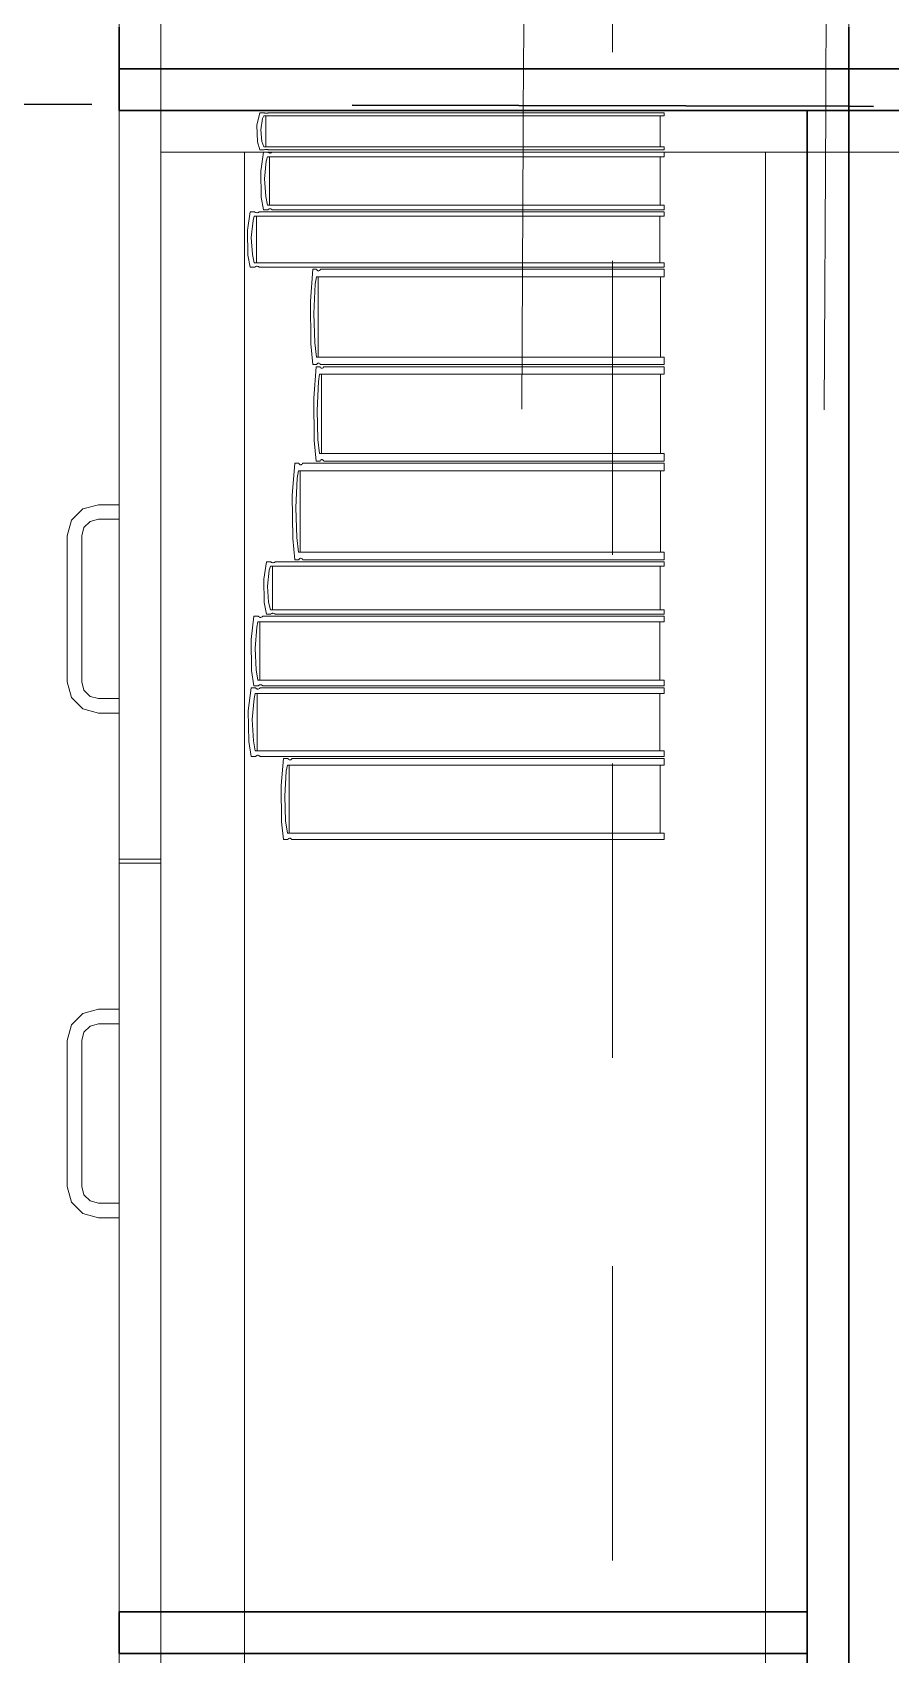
# Model space of a CAD drawing. Header units: inches. Extents: x -19 to 5698, y -728 to 92.
# Drawn here: x 314.292 to 314.704, y 11.513 to 12.291 of the extents above; entities that cross this region are included whole.
import ezdxf

# ---------------------------------------------------------------- set-up
doc = ezdxf.new("R2010")
doc.units = ezdxf.units.IN
doc.header["$MEASUREMENT"] = 0
doc.set_wipeout_variables(frame=1)
for name, pattern in [('HIDDEN', [0.375, 0.25, -0.125]), ('Hidden Line', [0.195611, 0.141111, -0.0545]), ('RAYITAS', [0.375, 0.25, -0.125]), ('Wipeout_Contour', [1, 0, -1])]:
    doc.linetypes.add(name, pattern=pattern)
for name, color, linetype, lineweight in [('00 conduct tomacorr', 120, 'HIDDEN', 30), ('T-TECHO-E', 150, 'Continuous', 20), ('TOMACORRIENTE', 22, 'RAYITAS', 9)]:
    doc.layers.add(name, color=color, linetype=linetype, lineweight=lineweight)
doc.layers.add('08 _ STR _ EXT _ 09 Vigas', color=251, linetype='Continuous')
doc.layers.add('Interior - Mobiliario', color=7, linetype='Continuous')

# ---------------------------------------------------------------- blocks, each defined once
blk = doc.blocks.new('a')
at = {"layer": 'TOMACORRIENTE', "ltscale": 0.05}
h = blk.add_hatch(color=4, dxfattribs=at)
edge = h.paths.add_edge_path()
edge.add_arc((0, 0.0752), 0.02106, 0, 360)
at = {"layer": 'TOMACORRIENTE', "color": 4}
for p, q in [((-0.14553, 0.09625), (-0.0515, 0.09625)), ((-0.09851, 0.09625), (-0.09851, -0.09657)), ((0, 0.09625), (0, -0.09625)), ((0.06232, -0.09625), (0.06232, 0.09625))]:
    blk.add_line(p, q, dxfattribs=at)
blk.add_circle((0, 0.0752), 0.02106, dxfattribs=at)
blk = doc.blocks.new('CABLE 3FACE')
at = {"layer": 'T-TECHO-E', "rotation": 59.94170052614085}
blk.add_blockref('a', (0, 0), dxfattribs=at)

msp = doc.modelspace()

# ---------------------------------------------------------------- linework, layer by layer
at = {"layer": 'Interior - Mobiliario', "color": 175, "linetype": 'Continuous', "lineweight": 13}
for p, q in [((314.35352, 10.79311), (314.35352, 12.25311)), ((314.35352, 12.25311), (314.66352, 12.25311)), ((314.39981, 12.23816), (314.39956, 12.24615)), ((314.66352, 12.25311), (314.66352, 10.79311)), ((314.40087, 12.23424), (314.39981, 12.23816)), ((314.40142, 12.24384), (314.40192, 12.23834)), ((314.40192, 12.23834), (314.40281, 12.23567)), ((314.35352, 12.23311), (314.39352, 12.23311)), ((314.39352, 12.23311), (314.64352, 12.23311)), ((314.40298, 12.23424), (314.40087, 12.23424)), ((314.40142, 12.22401), (314.40271, 12.23324)), ((314.40271, 12.23324), (314.4048, 12.23324)), ((314.40281, 12.23567), (314.59487, 12.23567)), ((314.40308, 12.23431), (314.40298, 12.23424)), ((314.40333, 12.23442), (314.40308, 12.23431)), ((314.4036, 12.23449), (314.40333, 12.23442)), ((314.40388, 12.23453), (314.4036, 12.23449)), ((314.40416, 12.23454), (314.40388, 12.23453)), ((314.40463, 12.23102), (314.40406, 12.22893)), ((314.40444, 12.2345), (314.40416, 12.23454)), ((314.40471, 12.23444), (314.40444, 12.2345)), ((314.59487, 12.23102), (314.40463, 12.23102)), ((314.40497, 12.23433), (314.40471, 12.23444)), ((314.4048, 12.23324), (314.40496, 12.23309)), ((314.40496, 12.23309), (314.4052, 12.23293)), ((314.40512, 12.23424), (314.40497, 12.23433)), ((314.59487, 12.23424), (314.40512, 12.23424)), ((314.4052, 12.23293), (314.40547, 12.23283)), ((314.40547, 12.23283), (314.40575, 12.23278)), ((314.40559, 12.20778), (314.40559, 12.23102)), ((314.40575, 12.23278), (314.40603, 12.23278)), ((314.40603, 12.23278), (314.40631, 12.23284)), ((314.40631, 12.23284), (314.40658, 12.23296)), ((314.40658, 12.23296), (314.40682, 12.23313)), ((314.40682, 12.23313), (314.40693, 12.23324)), ((314.40693, 12.23324), (314.59487, 12.23324)), ((314.59294, 12.23102), (314.59294, 12.20778)), ((314.59487, 12.23567), (314.59487, 12.23424)), ((314.59487, 12.23324), (314.59487, 12.23102)), ((314.40166, 12.21164), (314.40142, 12.22401)), ((314.40406, 12.22893), (314.40326, 12.22044)), ((314.40326, 12.22044), (314.40375, 12.21193)), ((314.40271, 12.20557), (314.40166, 12.21164)), ((314.40375, 12.21193), (314.40463, 12.20778)), ((314.40463, 12.20778), (314.59487, 12.20778)), ((314.59487, 12.20778), (314.59487, 12.20557)), ((314.39496, 12.19571), (314.39629, 12.20457)), ((314.39629, 12.20457), (314.39845, 12.20457)), ((314.39769, 12.20043), (314.39686, 12.19228)), ((314.39828, 12.20244), (314.39769, 12.20043)), ((314.59487, 12.20244), (314.39828, 12.20244)), ((314.39845, 12.20457), (314.39861, 12.20443)), ((314.39861, 12.20443), (314.39887, 12.20427)), ((314.39887, 12.20427), (314.39915, 12.20417)), ((314.39915, 12.20417), (314.39944, 12.20412)), ((314.39927, 12.18012), (314.39927, 12.20244)), ((314.39944, 12.20412), (314.39973, 12.20413)), ((314.39973, 12.20413), (314.40002, 12.20419)), ((314.40002, 12.20419), (314.40029, 12.2043)), ((314.40029, 12.2043), (314.40054, 12.20447)), ((314.40054, 12.20447), (314.40065, 12.20457)), ((314.40065, 12.20457), (314.59487, 12.20457)), ((314.4048, 12.20557), (314.40271, 12.20557)), ((314.4049, 12.20568), (314.4048, 12.20557)), ((314.40515, 12.20584), (314.4049, 12.20568)), ((314.40541, 12.20596), (314.40515, 12.20584)), ((314.40569, 12.20602), (314.40541, 12.20596)), ((314.40597, 12.20603), (314.40569, 12.20602)), ((314.40625, 12.20598), (314.40597, 12.20603)), ((314.40652, 12.20588), (314.40625, 12.20598)), ((314.40677, 12.20572), (314.40652, 12.20588)), ((314.40693, 12.20557), (314.40677, 12.20572)), ((314.59487, 12.20557), (314.40693, 12.20557)), ((314.59288, 12.20244), (314.59288, 12.18012)), ((314.59487, 12.20457), (314.59487, 12.20244)), ((314.3952, 12.18383), (314.39496, 12.19571)), ((314.39686, 12.19228), (314.39736, 12.1841)), ((314.39629, 12.178), (314.3952, 12.18383)), ((314.39736, 12.1841), (314.39828, 12.18012)), ((314.39845, 12.178), (314.39629, 12.178)), ((314.39828, 12.18012), (314.59487, 12.18012)), ((314.39856, 12.1781), (314.39845, 12.178)), ((314.39881, 12.17826), (314.39856, 12.1781)), ((314.39908, 12.17838), (314.39881, 12.17826)), ((314.39937, 12.17844), (314.39908, 12.17838)), ((314.39966, 12.17844), (314.39937, 12.17844)), ((314.39995, 12.17839), (314.39966, 12.17844)), ((314.40023, 12.17829), (314.39995, 12.17839)), ((314.40049, 12.17814), (314.40023, 12.17829)), ((314.40065, 12.178), (314.40049, 12.17814)), ((314.59487, 12.178), (314.40065, 12.178)), ((314.42524, 12.16175), (314.42638, 12.177)), ((314.42638, 12.177), (314.42821, 12.177)), ((314.42821, 12.177), (314.42835, 12.17675)), ((314.42835, 12.17675), (314.42856, 12.17649)), ((314.42856, 12.17649), (314.4288, 12.17632)), ((314.4288, 12.17632), (314.42904, 12.17623)), ((314.42904, 12.17623), (314.42929, 12.17624)), ((314.42929, 12.17624), (314.42954, 12.17635)), ((314.42954, 12.17635), (314.42977, 12.17654)), ((314.42977, 12.17654), (314.42998, 12.17682)), ((314.42998, 12.17682), (314.43007, 12.177)), ((314.43007, 12.177), (314.59487, 12.177)), ((314.59487, 12.18012), (314.59487, 12.178)), ((314.59487, 12.177), (314.59487, 12.17334)), ((314.42756, 12.16987), (314.42686, 12.15585)), ((314.42806, 12.17334), (314.42756, 12.16987)), ((314.59487, 12.17334), (314.42806, 12.17334)), ((314.4289, 12.13493), (314.4289, 12.17334)), ((314.59318, 12.17334), (314.59318, 12.13493)), ((314.42545, 12.1413), (314.42524, 12.16175)), ((314.42686, 12.15585), (314.42729, 12.14178)), ((314.42638, 12.13127), (314.42545, 12.1413)), ((314.42729, 12.14178), (314.42806, 12.13493)), ((314.42821, 12.13127), (314.42638, 12.13127)), ((314.42682, 12.11517), (314.42794, 12.13027)), ((314.42794, 12.13027), (314.42976, 12.13027)), ((314.42806, 12.13493), (314.59487, 12.13493)), ((314.4283, 12.13145), (314.42821, 12.13127)), ((314.42851, 12.13173), (314.4283, 12.13145)), ((314.42875, 12.13192), (314.42851, 12.13173)), ((314.42899, 12.13202), (314.42875, 12.13192)), ((314.42924, 12.13204), (314.42899, 12.13202)), ((314.42948, 12.13195), (314.42924, 12.13204)), ((314.42972, 12.13178), (314.42948, 12.13195)), ((314.42993, 12.13152), (314.42972, 12.13178)), ((314.42976, 12.13027), (314.4299, 12.13003)), ((314.4299, 12.13003), (314.43011, 12.12977)), ((314.43007, 12.13127), (314.42993, 12.13152)), ((314.59487, 12.13127), (314.43007, 12.13127)), ((314.43011, 12.12977), (314.43034, 12.1296)), ((314.43034, 12.1296), (314.43059, 12.12951)), ((314.43059, 12.12951), (314.43083, 12.12952)), ((314.43083, 12.12952), (314.43107, 12.12963)), ((314.43107, 12.12963), (314.4313, 12.12982)), ((314.4313, 12.12982), (314.43151, 12.1301)), ((314.43151, 12.1301), (314.43161, 12.13027)), ((314.43161, 12.13027), (314.59487, 12.13027)), ((314.59487, 12.13493), (314.59487, 12.13127)), ((314.59487, 12.13027), (314.59487, 12.12665)), ((314.42912, 12.12321), (314.42842, 12.10933)), ((314.42961, 12.12665), (314.42912, 12.12321)), ((314.59487, 12.12665), (314.42961, 12.12665)), ((314.43045, 12.08861), (314.43045, 12.12665)), ((314.5932, 12.12665), (314.5932, 12.08861)), ((314.42703, 12.09492), (314.42682, 12.11517)), ((314.42842, 12.10933), (314.42885, 12.09539)), ((314.42794, 12.08499), (314.42703, 12.09492)), ((314.42885, 12.09539), (314.42961, 12.08861)), ((314.41648, 12.06854), (314.41767, 12.08399)), ((314.41767, 12.08399), (314.4196, 12.08399)), ((314.4196, 12.08399), (314.41974, 12.08374)), ((314.41974, 12.08374), (314.41997, 12.08347)), ((314.41997, 12.08347), (314.42022, 12.0833)), ((314.42022, 12.0833), (314.42048, 12.08321)), ((314.42048, 12.08321), (314.42074, 12.08322)), ((314.42074, 12.08322), (314.421, 12.08333)), ((314.421, 12.08333), (314.42124, 12.08353)), ((314.42124, 12.08353), (314.42146, 12.08381)), ((314.42146, 12.08381), (314.42156, 12.08399)), ((314.42156, 12.08399), (314.59487, 12.08399)), ((314.42976, 12.08499), (314.42794, 12.08499)), ((314.42961, 12.08861), (314.59487, 12.08861)), ((314.42985, 12.08516), (314.42976, 12.08499)), ((314.43006, 12.08544), (314.42985, 12.08516)), ((314.43029, 12.08563), (314.43006, 12.08544)), ((314.43053, 12.08573), (314.43029, 12.08563)), ((314.43078, 12.08574), (314.43053, 12.08573)), ((314.43102, 12.08566), (314.43078, 12.08574)), ((314.43126, 12.08549), (314.43102, 12.08566)), ((314.43147, 12.08523), (314.43126, 12.08549)), ((314.43161, 12.08499), (314.43147, 12.08523)), ((314.59487, 12.08499), (314.43161, 12.08499)), ((314.59487, 12.08861), (314.59487, 12.08499)), ((314.59487, 12.08399), (314.59487, 12.08028)), ((314.41892, 12.07677), (314.41818, 12.06257)), ((314.41944, 12.08028), (314.41892, 12.07677)), ((314.59487, 12.08028), (314.41944, 12.08028)), ((314.42033, 12.04138), (314.42033, 12.08028)), ((314.59309, 12.08028), (314.59309, 12.04138)), ((314.4167, 12.04783), (314.41648, 12.06854)), ((314.31053, 12.05661), (314.31602, 12.0621)), ((314.31602, 12.0621), (314.32352, 12.06411)), ((314.32352, 12.06411), (314.33352, 12.06411)), ((314.33352, 12.06411), (314.33352, 12.05711)), ((314.41818, 12.06257), (314.41863, 12.04832)), ((314.30852, 12.04911), (314.31053, 12.05661)), ((314.31659, 12.05311), (314.31552, 12.04911)), ((314.31952, 12.05603), (314.31659, 12.05311)), ((314.32352, 12.05711), (314.31952, 12.05603)), ((314.33352, 12.05711), (314.32352, 12.05711)), ((314.30852, 11.97911), (314.30852, 12.04911)), ((314.31552, 12.04911), (314.31552, 11.97911)), ((314.41767, 12.03768), (314.4167, 12.04783)), ((314.41863, 12.04832), (314.41944, 12.04138)), ((314.40283, 12.02832), (314.40411, 12.03668)), ((314.40411, 12.03668), (314.40618, 12.03668)), ((314.40618, 12.03668), (314.40634, 12.03654)), ((314.40634, 12.03654), (314.40658, 12.0364)), ((314.40658, 12.0364), (314.40685, 12.03631)), ((314.40685, 12.03631), (314.40713, 12.03626)), ((314.40713, 12.03626), (314.40741, 12.03627)), ((314.40741, 12.03627), (314.40769, 12.03632)), ((314.40769, 12.03632), (314.40795, 12.03643)), ((314.40795, 12.03643), (314.40819, 12.03658)), ((314.40819, 12.03658), (314.40829, 12.03668)), ((314.40829, 12.03668), (314.59487, 12.03668)), ((314.4196, 12.03768), (314.41767, 12.03768)), ((314.41944, 12.04138), (314.59487, 12.04138)), ((314.4197, 12.03786), (314.4196, 12.03768)), ((314.41992, 12.03814), (314.4197, 12.03786)), ((314.42016, 12.03834), (314.41992, 12.03814)), ((314.42042, 12.03844), (314.42016, 12.03834)), ((314.42068, 12.03845), (314.42042, 12.03844)), ((314.42094, 12.03837), (314.42068, 12.03845)), ((314.42119, 12.03819), (314.42094, 12.03837)), ((314.42142, 12.03793), (314.42119, 12.03819)), ((314.42156, 12.03768), (314.42142, 12.03793)), ((314.59487, 12.03768), (314.42156, 12.03768)), ((314.59487, 12.04138), (314.59487, 12.03768)), ((314.59487, 12.03668), (314.59487, 12.03467)), ((314.40306, 12.01712), (314.40283, 12.02832)), ((314.40545, 12.03277), (314.40465, 12.02509)), ((314.40602, 12.03467), (314.40545, 12.03277)), ((314.59487, 12.03467), (314.40602, 12.03467)), ((314.40697, 12.01362), (314.40697, 12.03467)), ((314.59296, 12.03467), (314.59296, 12.01362)), ((314.40465, 12.02509), (314.40514, 12.01738)), ((314.40411, 12.01162), (314.40306, 12.01712)), ((314.40514, 12.01738), (314.40602, 12.01362)), ((314.40602, 12.01362), (314.59487, 12.01362)), ((314.59487, 12.01362), (314.59487, 12.01162)), ((314.39674, 11.99948), (314.39806, 12.01062)), ((314.39806, 12.01062), (314.4002, 12.01062)), ((314.39945, 12.00541), (314.39863, 11.99518)), ((314.40003, 12.00795), (314.39945, 12.00541)), ((314.59487, 12.00795), (314.40003, 12.00795)), ((314.4002, 12.01062), (314.40037, 12.01044)), ((314.40037, 12.01044), (314.40062, 12.01025)), ((314.40062, 12.01025), (314.40089, 12.01012)), ((314.40089, 12.01012), (314.40118, 12.01006)), ((314.40102, 11.9799), (314.40102, 12.00795)), ((314.40118, 12.01006), (314.40147, 12.01007)), ((314.40147, 12.01007), (314.40176, 12.01014)), ((314.40176, 12.01014), (314.40203, 12.01029)), ((314.40203, 12.01029), (314.40227, 12.01049)), ((314.40227, 12.01049), (314.40238, 12.01062)), ((314.40238, 12.01062), (314.59487, 12.01062)), ((314.40618, 12.01162), (314.40411, 12.01162)), ((314.40629, 12.01172), (314.40618, 12.01162)), ((314.40653, 12.01187), (314.40629, 12.01172)), ((314.40679, 12.01197), (314.40653, 12.01187)), ((314.40707, 12.01203), (314.40679, 12.01197)), ((314.40735, 12.01204), (314.40707, 12.01203)), ((314.40763, 12.01199), (314.40735, 12.01204)), ((314.40789, 12.0119), (314.40763, 12.01199)), ((314.40814, 12.01175), (314.40789, 12.0119)), ((314.40829, 12.01162), (314.40814, 12.01175)), ((314.59487, 12.01162), (314.40829, 12.01162)), ((314.5929, 12.00795), (314.5929, 11.9799)), ((314.59487, 12.01062), (314.59487, 12.00795)), ((314.39699, 11.98455), (314.39674, 11.99948)), ((314.39863, 11.99518), (314.39913, 11.9849)), ((314.39806, 11.97722), (314.39699, 11.98455)), ((314.39913, 11.9849), (314.40003, 11.9799)), ((314.31053, 11.97161), (314.30852, 11.97911)), ((314.31552, 11.97911), (314.31659, 11.97511)), ((314.31659, 11.97511), (314.31952, 11.97218)), ((314.39542, 11.96526), (314.39675, 11.97622)), ((314.39675, 11.97622), (314.39891, 11.97622)), ((314.4002, 11.97722), (314.39806, 11.97722)), ((314.39874, 11.97359), (314.39815, 11.9711)), ((314.59487, 11.97359), (314.39874, 11.97359)), ((314.39891, 11.97622), (314.39907, 11.97605)), ((314.39907, 11.97605), (314.39933, 11.97586)), ((314.39933, 11.97586), (314.3996, 11.97573)), ((314.3996, 11.97573), (314.39989, 11.97567)), ((314.39973, 11.94598), (314.39973, 11.97359)), ((314.39989, 11.97567), (314.40018, 11.97568)), ((314.40003, 11.9799), (314.59487, 11.9799)), ((314.40018, 11.97568), (314.40047, 11.97576)), ((314.40031, 11.97735), (314.4002, 11.97722)), ((314.40056, 11.97756), (314.40031, 11.97735)), ((314.40047, 11.97576), (314.40074, 11.9759)), ((314.40083, 11.9777), (314.40056, 11.97756)), ((314.40074, 11.9759), (314.40099, 11.9761)), ((314.40112, 11.97777), (314.40083, 11.9777)), ((314.40099, 11.9761), (314.4011, 11.97622)), ((314.4011, 11.97622), (314.59487, 11.97622)), ((314.40141, 11.97778), (314.40112, 11.97777)), ((314.40169, 11.97772), (314.40141, 11.97778)), ((314.40197, 11.97759), (314.40169, 11.97772)), ((314.40222, 11.9774), (314.40197, 11.97759)), ((314.40238, 11.97722), (314.40222, 11.9774)), ((314.59487, 11.97722), (314.40238, 11.97722)), ((314.59288, 11.97359), (314.59288, 11.94598)), ((314.59487, 11.9799), (314.59487, 11.97722)), ((314.59487, 11.97622), (314.59487, 11.97359)), ((314.31602, 11.96612), (314.31053, 11.97161)), ((314.32352, 11.96411), (314.31602, 11.96612)), ((314.31952, 11.97218), (314.32352, 11.97111)), ((314.32352, 11.97111), (314.33352, 11.97111)), ((314.33352, 11.97111), (314.33352, 11.96411)), ((314.39815, 11.9711), (314.39732, 11.96102)), ((314.33352, 11.96411), (314.32352, 11.96411)), ((314.39567, 11.95056), (314.39542, 11.96526)), ((314.39732, 11.96102), (314.39783, 11.95091)), ((314.39675, 11.94335), (314.39567, 11.95056)), ((314.39783, 11.95091), (314.39874, 11.94598)), ((314.39891, 11.94335), (314.39675, 11.94335)), ((314.39874, 11.94598), (314.59487, 11.94598)), ((314.39902, 11.94348), (314.39891, 11.94335)), ((314.39927, 11.94368), (314.39902, 11.94348)), ((314.39954, 11.94382), (314.39927, 11.94368)), ((314.39983, 11.9439), (314.39954, 11.94382)), ((314.40012, 11.9439), (314.39983, 11.9439)), ((314.40041, 11.94384), (314.40012, 11.9439)), ((314.40068, 11.94372), (314.40041, 11.94384)), ((314.40094, 11.94353), (314.40068, 11.94372)), ((314.4011, 11.94335), (314.40094, 11.94353)), ((314.59487, 11.94335), (314.4011, 11.94335)), ((314.41111, 11.92939), (314.41234, 11.94235)), ((314.41234, 11.94235), (314.41432, 11.94235)), ((314.41432, 11.94235), (314.41447, 11.94215)), ((314.41624, 11.9422), (314.41634, 11.94235)), ((314.41634, 11.94235), (314.59487, 11.94235)), ((314.59487, 11.94598), (314.59487, 11.94335)), ((314.59487, 11.94235), (314.59487, 11.93924)), ((314.41362, 11.9363), (314.41286, 11.92438)), ((314.41416, 11.93924), (314.41362, 11.9363)), ((314.59487, 11.93924), (314.41416, 11.93924)), ((314.41447, 11.94215), (314.41471, 11.94192)), ((314.41471, 11.94192), (314.41496, 11.94178)), ((314.41496, 11.94178), (314.41523, 11.9417)), ((314.41507, 11.90659), (314.41507, 11.93924)), ((314.41523, 11.9417), (314.41549, 11.94171)), ((314.41549, 11.94171), (314.41576, 11.9418)), ((314.41576, 11.9418), (314.41601, 11.94197)), ((314.41601, 11.94197), (314.41624, 11.9422)), ((314.59304, 11.93924), (314.59304, 11.90659)), ((314.41134, 11.91201), (314.41111, 11.92939)), ((314.41286, 11.92438), (314.41332, 11.91241)), ((314.41234, 11.90348), (314.41134, 11.91201)), ((314.41332, 11.91241), (314.41416, 11.90659)), ((314.41432, 11.90348), (314.41234, 11.90348)), ((314.41416, 11.90659), (314.59487, 11.90659)), ((314.41442, 11.90363), (314.41432, 11.90348)), ((314.41465, 11.90387), (314.41442, 11.90363)), ((314.4149, 11.90403), (314.41465, 11.90387)), ((314.41517, 11.90412), (314.4149, 11.90403)), ((314.41544, 11.90413), (314.41517, 11.90412)), ((314.4157, 11.90406), (314.41544, 11.90413)), ((314.41596, 11.90391), (314.4157, 11.90406)), ((314.41619, 11.90369), (314.41596, 11.90391)), ((314.41634, 11.90348), (314.41619, 11.90369)), ((314.59487, 11.90348), (314.41634, 11.90348)), ((314.59487, 11.90659), (314.59487, 11.90348)), ((314.33352, 11.89411), (314.35352, 11.89411)), ((314.33352, 11.89211), (314.35352, 11.89211)), ((314.31602, 11.8201), (314.31053, 11.81461)), ((314.32352, 11.82211), (314.31602, 11.8201)), ((314.33352, 11.82211), (314.32352, 11.82211)), ((314.33352, 11.81511), (314.33352, 11.82211)), ((314.31053, 11.81461), (314.30852, 11.80711)), ((314.31552, 11.80711), (314.31659, 11.81111)), ((314.31659, 11.81111), (314.31952, 11.81403)), ((314.31952, 11.81403), (314.32352, 11.81511)), ((314.32352, 11.81511), (314.33352, 11.81511)), ((314.30852, 11.80711), (314.30852, 11.73711)), ((314.31552, 11.73711), (314.31552, 11.80711)), ((314.30852, 11.73711), (314.31053, 11.72961)), ((314.31659, 11.73311), (314.31552, 11.73711)), ((314.31952, 11.73018), (314.31659, 11.73311)), ((314.31053, 11.72961), (314.31602, 11.72412)), ((314.32352, 11.72911), (314.31952, 11.73018)), ((314.33352, 11.72911), (314.32352, 11.72911)), ((314.33352, 11.72211), (314.33352, 11.72911)), ((314.31602, 11.72412), (314.32352, 11.72211)), ((314.32352, 11.72211), (314.33352, 11.72211))]:
    msp.add_line(p, q, dxfattribs=at)

# ---------------------------------------------------------------- next in the draw order: wipeouts: each hides what was drawn before it
at = {"color": 254, "linetype": 'Wipeout_Contour', "lineweight": 0, "ltscale": 9796.810771}
msp.add_wipeout([(314.33352, 11.51311), (314.66352, 11.51311), (314.66352, 11.53311), (314.33352, 11.53311)], dxfattribs=at).dxf.layer = 'Interior - Mobiliario'

# ---------------------------------------------------------------- next in the draw order: linework, layer by layer
at = {"layer": 'Interior - Mobiliario', "color": 175, "linetype": 'Continuous', "lineweight": 13}
for p, q in [((314.35352, 10.81311), (314.35352, 12.23311)), ((314.39352, 12.23311), (314.39352, 10.81311)), ((314.64352, 10.81311), (314.64352, 12.23311)), ((314.33352, 11.53311), (314.33352, 11.89211)), ((314.35352, 11.53311), (314.35352, 11.89211)), ((314.33352, 11.51311), (314.33352, 11.53311)), ((314.33352, 11.53311), (314.66352, 11.53311)), ((314.33352, 11.51311), (314.33352, 11.53311)), ((314.33352, 11.53311), (314.35352, 11.53311)), ((314.66352, 11.53311), (314.66352, 11.51311)), ((314.66352, 11.51311), (314.33352, 11.51311)), ((314.33352, 11.51311), (314.33352, 11.15411)), ((314.33352, 11.51311), (314.35352, 11.51311)), ((314.35352, 11.51311), (314.35352, 11.15411))]:
    msp.add_line(p, q, dxfattribs=at)
at = {"layer": 'Interior - Mobiliario', "color": 175, "linetype": 'Continuous', "lineweight": 30}
for p, q in [((314.33352, 11.53311), (314.66352, 11.53311)), ((314.33352, 11.53311), (314.33352, 11.51311)), ((314.66352, 11.53311), (314.66352, 11.51311)), ((314.33352, 11.51311), (314.66352, 11.51311))]:
    msp.add_line(p, q, dxfattribs=at)

# ---------------------------------------------------------------- next in the draw order: wipeouts: each hides what was drawn before it
at = {"color": 254, "linetype": 'Wipeout_Contour', "lineweight": 0, "ltscale": 9797.511196}
msp.add_wipeout([(314.66352, 10.79311), (314.68352, 10.79311), (314.68352, 12.25311), (314.66352, 12.25311)], dxfattribs=at).dxf.layer = 'Interior - Mobiliario'

# ---------------------------------------------------------------- next in the draw order: linework, layer by layer
at = {"layer": 'Interior - Mobiliario', "color": 175, "linetype": 'Continuous', "lineweight": 30}
for p, q in [((314.66352, 12.25311), (314.68352, 12.25311)), ((314.66352, 12.25311), (314.66352, 10.79311)), ((314.68352, 12.25311), (314.68352, 10.79311))]:
    msp.add_line(p, q, dxfattribs=at)
at = {"layer": 'Interior - Mobiliario', "color": 175, "linetype": 'Continuous', "lineweight": 13}
for p, q in [((314.66352, 10.79311), (314.66352, 12.25311)), ((314.66352, 12.25311), (314.68352, 12.25311)), ((314.68352, 12.25311), (314.68352, 10.79311)), ((314.64352, 12.23311), (314.68352, 12.23311)), ((314.68352, 12.23311), (314.68352, 10.81311)), ((314.33352, 11.53311), (314.66352, 11.53311)), ((314.66352, 11.53311), (314.66352, 11.51311)), ((314.66352, 11.51311), (314.33352, 11.51311))]:
    msp.add_line(p, q, dxfattribs=at)

# ---------------------------------------------------------------- next in the draw order: wipeouts: each hides what was drawn before it
at = {"color": 254, "linetype": 'Wipeout_Contour', "lineweight": 0, "ltscale": 9796.865144}
msp.add_wipeout([(314.33352, 12.25311), (314.68352, 12.25311), (314.68352, 12.27311), (314.33352, 12.27311)], dxfattribs=at).dxf.layer = 'Interior - Mobiliario'

# ---------------------------------------------------------------- next in the draw order: linework, layer by layer
at = {"layer": 'Interior - Mobiliario', "color": 175, "linetype": 'Continuous', "lineweight": 30}
for p, q in [((314.33352, 12.27311), (314.68352, 12.27311)), ((314.33352, 12.27311), (314.33352, 12.25311)), ((314.68352, 12.27311), (314.68352, 12.25311)), ((314.33352, 12.25311), (314.68352, 12.25311))]:
    msp.add_line(p, q, dxfattribs=at)
at = {"layer": 'Interior - Mobiliario', "color": 175, "linetype": 'Continuous', "lineweight": 13}
for p, q in [((314.33352, 12.25311), (314.33352, 12.27311)), ((314.33352, 12.27311), (314.68352, 12.27311)), ((314.33352, 12.27311), (314.33352, 10.77311)), ((314.68352, 12.27311), (314.33352, 12.27311)), ((314.35352, 12.23311), (314.35352, 12.27311)), ((314.35352, 12.27311), (314.68352, 12.27311)), ((314.68352, 12.27311), (314.68352, 12.25311)), ((314.68352, 12.27311), (314.68352, 12.23311)), ((314.68352, 10.77311), (314.68352, 12.27311)), ((314.68352, 12.25311), (314.33352, 12.25311)), ((314.33352, 10.79311), (314.33352, 12.25311)), ((314.33352, 12.25311), (314.68352, 12.25311)), ((314.33352, 10.79311), (314.33352, 12.25311)), ((314.33352, 12.25311), (314.66352, 12.25311)), ((314.33352, 12.25311), (314.33352, 11.89411)), ((314.33352, 12.25311), (314.35352, 12.25311)), ((314.35352, 10.79311), (314.35352, 12.25311)), ((314.35352, 12.25311), (314.66352, 12.25311)), ((314.35352, 10.79311), (314.35352, 12.25311)), ((314.35352, 12.25311), (314.66352, 12.25311)), ((314.35352, 12.25311), (314.35352, 11.89411)), ((314.39956, 12.24615), (314.40087, 12.25211)), ((314.40087, 12.25211), (314.40298, 12.25211)), ((314.40223, 12.24932), (314.40142, 12.24384)), ((314.40281, 12.25068), (314.40223, 12.24932)), ((314.59487, 12.25068), (314.40281, 12.25068)), ((314.40298, 12.25211), (314.40314, 12.25201)), ((314.40314, 12.25201), (314.40339, 12.25191)), ((314.40339, 12.25191), (314.40366, 12.25184)), ((314.40366, 12.25184), (314.40394, 12.25181)), ((314.40378, 12.23567), (314.40378, 12.25068)), ((314.40394, 12.25181), (314.40423, 12.25181)), ((314.40423, 12.25181), (314.40451, 12.25185)), ((314.40451, 12.25185), (314.40477, 12.25193)), ((314.40477, 12.25193), (314.40502, 12.25204)), ((314.40502, 12.25204), (314.40512, 12.25211)), ((314.40512, 12.25211), (314.59487, 12.25211)), ((314.59293, 12.25068), (314.59293, 12.23567)), ((314.59487, 12.25211), (314.59487, 12.25068)), ((314.66352, 12.25311), (314.66352, 10.79311)), ((314.66352, 12.25311), (314.66352, 10.79311)), ((314.66352, 12.25311), (314.66352, 10.79311)), ((314.68352, 12.25311), (314.68352, 10.79311))]:
    msp.add_line(p, q, dxfattribs=at)

# ---------------------------------------------------------------- next in the draw order: wipeouts: each hides what was drawn before it
at = {"color": 254, "linetype": 'Wipeout_Contour', "lineweight": 0, "ltscale": 9796.865545}
msp.add_wipeout([(314.33352, 12.29311), (314.33352, 12.27311), (314.68352, 12.27311), (314.68352, 12.29311)], dxfattribs=at).dxf.layer = 'Interior - Mobiliario'
at = {"color": 254, "linetype": 'Wipeout_Contour', "lineweight": 0, "ltscale": 9797.591195}
msp.add_wipeout([(314.70352, 10.79311), (314.70352, 12.25311), (314.68352, 12.25311), (314.68352, 10.79311)], dxfattribs=at).dxf.layer = 'Interior - Mobiliario'

# ---------------------------------------------------------------- next in the draw order: linework, layer by layer
at = {"layer": '08 _ STR _ EXT _ 09 Vigas', "color": 251, "linetype": 'Hidden Line', "lineweight": 13, "true_color": 0x636466}
msp.add_line((314.57005, 7.7), (314.57005, 16.9), dxfattribs=at)
at = {"layer": 'Interior - Mobiliario', "color": 175, "linetype": 'Continuous', "lineweight": 13}
for p, q in [((314.33352, 12.27311), (314.33352, 13.77311)), ((314.68352, 13.77311), (314.68352, 12.27311)), ((314.35352, 12.31311), (314.35352, 12.27311)), ((314.68352, 12.27311), (314.68352, 12.31311)), ((314.33352, 12.29311), (314.33352, 12.27311)), ((314.68352, 12.27311), (314.68352, 12.29311)), ((314.33352, 12.27311), (314.68352, 12.27311)), ((314.68352, 12.27311), (314.33352, 12.27311)), ((314.35352, 12.27311), (314.68352, 12.27311)), ((314.68352, 12.25311), (314.68352, 10.79311)), ((314.70352, 12.25311), (314.68352, 12.25311)), ((314.68352, 12.23311), (314.68352, 10.81311)), ((314.72352, 12.23311), (314.68352, 12.23311))]:
    msp.add_line(p, q, dxfattribs=at)
at = {"layer": 'Interior - Mobiliario', "color": 175, "linetype": 'Continuous', "lineweight": 30}
for p, q in [((314.33352, 12.27311), (314.33352, 12.29311)), ((314.68352, 12.27311), (314.68352, 12.29311)), ((314.33352, 12.27311), (314.68352, 12.27311)), ((314.70352, 12.25311), (314.68352, 12.25311)), ((314.68352, 12.25311), (314.68352, 10.79311))]:
    msp.add_line(p, q, dxfattribs=at)

# ---------------------------------------------------------------- next in the draw order: wipeouts: each hides what was drawn before it
at = {"color": 254, "linetype": 'Wipeout_Contour', "lineweight": 0, "ltscale": 9798.265126}
msp.add_wipeout([(315.03352, 12.25311), (315.03352, 12.27311), (314.68352, 12.27311), (314.68352, 12.25311)], dxfattribs=at).dxf.layer = 'Interior - Mobiliario'

# ---------------------------------------------------------------- next in the draw order: linework, layer by layer
at = {"layer": 'Interior - Mobiliario', "color": 175, "linetype": 'Continuous', "lineweight": 30}
for p, q in [((315.03352, 12.27311), (314.68352, 12.27311)), ((314.68352, 12.27311), (314.68352, 12.25311)), ((315.03352, 12.25311), (314.68352, 12.25311))]:
    msp.add_line(p, q, dxfattribs=at)
at = {"layer": 'Interior - Mobiliario', "color": 175, "linetype": 'Continuous', "lineweight": 13}
for p, q in [((314.68352, 12.27311), (314.68352, 12.25311)), ((315.03352, 12.27311), (314.68352, 12.27311)), ((314.68352, 12.27311), (314.68352, 12.23311)), ((315.01352, 12.27311), (314.68352, 12.27311)), ((314.68352, 10.77311), (314.68352, 12.27311)), ((314.68352, 12.27311), (315.03352, 12.27311)), ((314.68352, 12.25311), (315.03352, 12.25311)), ((314.68352, 12.25311), (314.68352, 10.79311)), ((315.03352, 12.25311), (314.68352, 12.25311))]:
    msp.add_line(p, q, dxfattribs=at)

# ---------------------------------------------------------------- next in the draw order: wipeouts: each hides what was drawn before it
at = {"color": 254, "linetype": 'Wipeout_Contour', "lineweight": 0, "ltscale": 9798.265527}
msp.add_wipeout([(315.03352, 12.29311), (314.68352, 12.29311), (314.68352, 12.27311), (315.03352, 12.27311)], dxfattribs=at).dxf.layer = 'Interior - Mobiliario'

# ---------------------------------------------------------------- next in the draw order: linework, layer by layer
at = {"layer": '00 conduct tomacorr'}
msp.add_line((304.6953, 12.27827, -0.00066), (316.33381, 12.25137, -0.00066), dxfattribs=at)
at = {"layer": 'Interior - Mobiliario', "color": 175, "linetype": 'Continuous', "lineweight": 13}
for p, q in [((314.68352, 13.77311), (314.68352, 12.27311)), ((314.68352, 12.27311), (314.68352, 12.31311)), ((314.68352, 12.27311), (314.68352, 12.29311)), ((315.03352, 12.27311), (314.68352, 12.27311)), ((315.01352, 12.27311), (314.68352, 12.27311)), ((314.68352, 12.27311), (315.03352, 12.27311))]:
    msp.add_line(p, q, dxfattribs=at)
at = {"layer": 'Interior - Mobiliario', "color": 175, "linetype": 'Continuous', "lineweight": 30}
for p, q in [((314.68352, 12.27311), (314.68352, 12.29311)), ((315.03352, 12.27311), (314.68352, 12.27311))]:
    msp.add_line(p, q, dxfattribs=at)

# ---------------------------------------------------------------- next in the draw order: block references
at = {"layer": '00 conduct tomacorr', "xscale": 1.47256122672843, "yscale": 1.47256122672843, "zscale": 1.47256122672843, "rotation": 299.7894777823319}
msp.add_blockref('CABLE 3FACE', (314.6724, 12.25137, -0.00066), dxfattribs=at)

doc.saveas('drawing.dxf')
